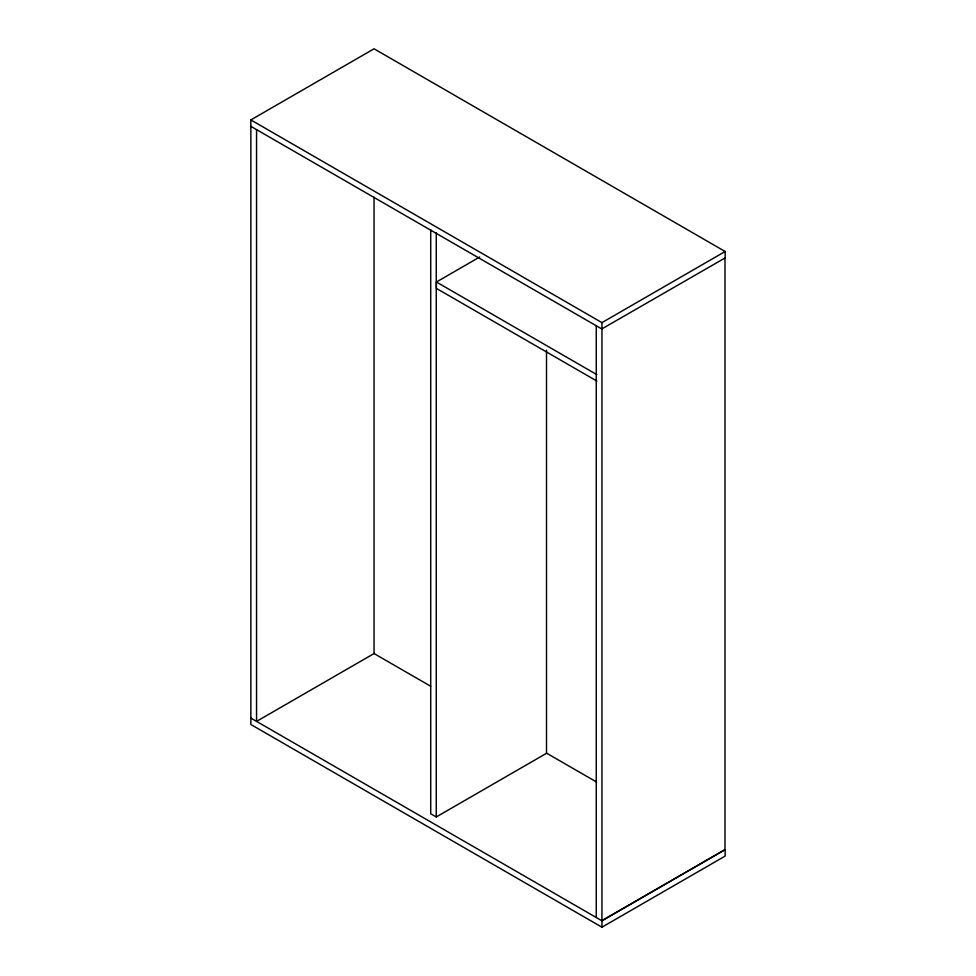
<?xml version="1.0" encoding="UTF-8"?>
<svg xmlns="http://www.w3.org/2000/svg" width="976" height="976" viewBox="0 0 976 976"><rect width="100%" height="100%" fill="white"/><g stroke="black" fill="none" stroke-linecap="round" stroke-linejoin="round"><path stroke-width="1.46" d="M250.856 718.092L601.948 920.795L725.144 849.669L725.144 856.074L601.948 927.2L250.856 724.497L250.856 119.926L374.052 48.8L725.144 251.503L725.144 257.908L601.802 328.949M596.909 381.067L436.418 288.408L436.418 282.003L479.667 257.03M250.856 119.926L601.948 322.629L725.144 251.503M374.503 653.286L256.554 721.386L256.554 129.613M430.721 229.592L430.721 813.752L436.26 816.961L546.511 753.301L546.511 350.164M601.802 920.71L724.997 849.584L724.997 257.823M250.856 126.331L601.948 329.034M436.418 282.003L596.909 374.662M430.66 686.238L374.052 653.542L374.052 197.176M546.536 753.13L596.568 782.02M601.948 322.629L601.948 927.2M596.251 325.74L596.251 917.513M436.26 232.8L436.26 816.961"/></g></svg>
